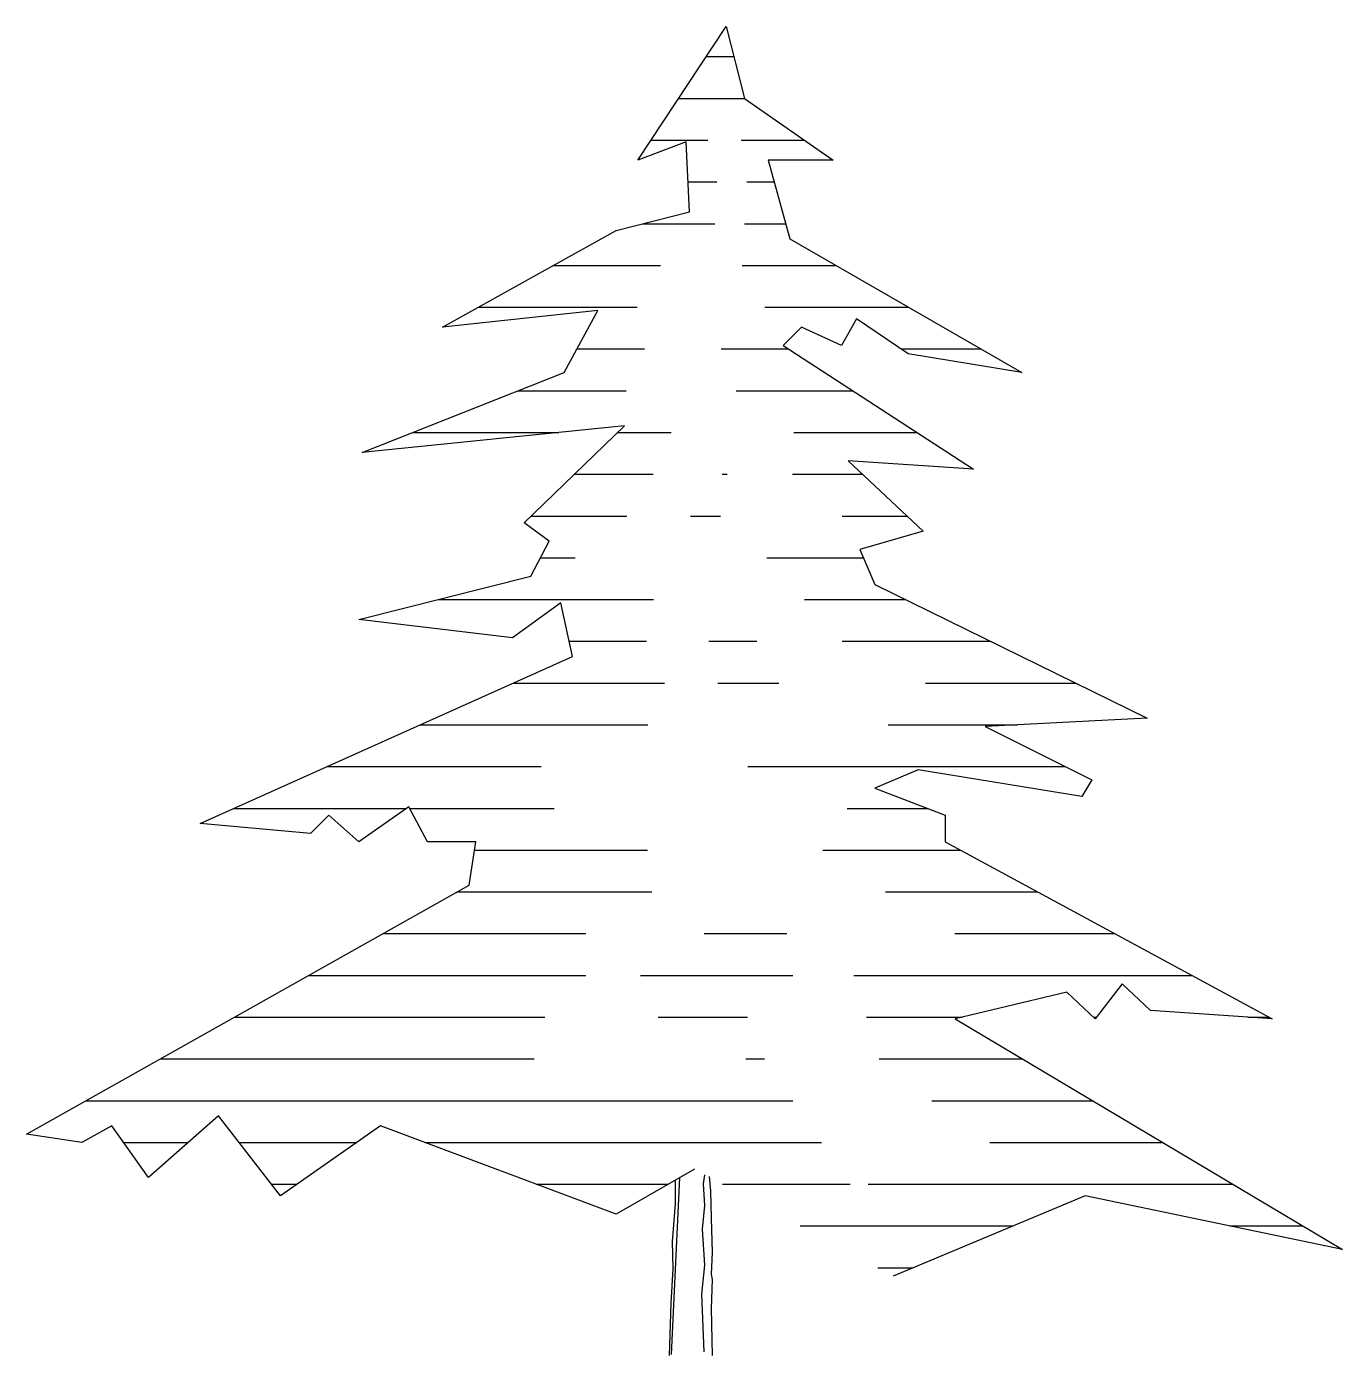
# Model space of a CAD drawing. Extents: x -419 to 408, y 0 to 835.
import ezdxf

# ---------------------------------------------------------------- set-up
doc = ezdxf.new("R2010")
doc.units = 0
doc.header["$LTSCALE"] = 1000
doc.header["$MEASUREMENT"] = 0
doc.layers.get('0').update_dxf_attribs({"linetype": 'CONTINUOUS'})

# ---------------------------------------------------------------- blocks, each defined once
blk = doc.blocks.new('*X3')
for p, q in [((57306.2, 47250), (57336.2, 47250)), ((57115.2, 47000), (57296.2, 47000))]:
    blk.add_line(p, q)
blk = doc.blocks.new('*X2')
for p, q in [((57224.9, 46250), (57512.7, 46250)), ((57280, 46000), (57644.7, 46000))]:
    blk.add_line(p, q)
blk = doc.blocks.new('*X1')
for p, q in [((57198.4, 44500), (57693.3, 44500)), ((56817.1, 44250), (57728, 44250)), ((56921.3, 44000), (57456.8, 44000))]:
    blk.add_line(p, q)
blk = doc.blocks.new('*X0')
for p, q in [((57210.7, 49750), (57376, 49750)), ((57045.1, 49500), (57440, 49500)), ((56879.5, 49250), (57220.6, 49250)), ((57419.5, 49250), (57798.1, 49250)), ((57101.4, 49000), (57273.7, 49000)), ((57454.1, 49000), (57616, 49000)), ((56830, 48750), (57260.7, 48750)), ((57439.2, 48750), (57685.1, 48750)), ((56293.4, 48500), (56935.9, 48500)), ((57424.3, 48500), (57988, 48500)), ((55845.2, 48250), (56796.6, 48250)), ((57561.9, 48250), (58422.4, 48250)), ((56435.7, 48000), (56841.4, 48000)), ((57300.1, 48000), (57700.8, 48000)), ((58375.7, 48000), (58856.8, 48000)), ((56082.7, 47750), (56730.7, 47750)), ((57389.5, 47750), (58085.9, 47750)), ((55452.5, 47500), (56327.5, 47500)), ((56678.6, 47500), (57000.8, 47500)), ((57734, 47500), (58471.1, 47500)), ((56420, 47250), (56891.6, 47250)), ((57726.9, 47250), (58145.7, 47250)), ((56161.4, 47000), (56735.4, 47000)), ((58024.5, 47000), (58413.6, 47000)), ((56217.6, 46750), (56425.5, 46750)), ((57573.6, 46750), (58151.4, 46750)), ((55605.4, 46500), (56893.5, 46500)), ((57799.3, 46500), (58403.4, 46500)), ((56390.3, 46250), (56853.2, 46250)), ((58025, 46250), (58912.8, 46250)), ((56053.2, 46000), (56960, 46000)), ((58523.3, 46000), (59422.1, 46000)), ((55495.7, 45750), (56860.4, 45750)), ((58300, 45750), (59074, 45750)), ((54938.2, 45500), (56221.1, 45500)), ((57458.6, 45500), (59360, 45500)), ((54380.7, 45250), (55415.7, 45250)), ((55435.2, 45250), (56298.9, 45250)), ((58053.6, 45250), (58535, 45250)), ((55822.3, 45000), (56858.8, 45000)), ((57907.7, 45000), (58732.5, 45000)), ((55718.9, 44750), (56884.1, 44750)), ((58282.8, 44750), (59194.7, 44750)), ((55274.2, 44500), (56488.4, 44500)), ((58699.5, 44500), (59657, 44500)), ((54829.6, 44250), (56488.4, 44250)), ((58094.8, 44250), (60119.2, 44250)), ((54385, 44000), (56244.3, 44000)), ((58170.5, 44000), (58741.9, 44000)), ((59529.4, 44000), (59547.6, 44000)), ((60454, 44000), (60581.5, 44000)), ((53940.3, 43750), (56180.6, 43750)), ((57447.3, 43750), (57558.2, 43750)), ((58246.3, 43750), (59103.5, 43750)), ((53495.7, 43500), (57729.4, 43500)), ((58562, 43500), (59523.8, 43500)), ((53721, 43250), (54108.4, 43250)), ((54413.3, 43250), (55117.1, 43250)), ((55526, 43250), (57900.5, 43250)), ((58909.2, 43250), (59944.1, 43250)), ((54606, 43000), (54760, 43000)), ((56191.1, 43000), (56983.3, 43000)), ((57307.3, 43000), (58071.6, 43000)), ((58179.8, 43000), (60364.3, 43000)), ((57772.2, 42750), (59048.7, 42750)), ((60346.3, 42750), (60784.6, 42750)), ((58237, 42500), (58449.8, 42500))]:
    blk.add_line(p, q)

msp = doc.modelspace()

# ---------------------------------------------------------------- linework, layer by layer
at = {"color": 0, "linetype": 'ByBlock'}
for p, q in [((-34.83, 751.47), (20.82, 835.47)), ((20.82, 835.47), (32.37, 790.32)), ((32.37, 790.32), (88.02, 751.47)), ((-4.38, 763.02), (-34.83, 751.47)), ((-2.28, 718.92), (-4.38, 763.02)), ((88.02, 751.47), (47.07, 751.47)), ((47.07, 751.47), (60.72, 702.12)), ((-48.48, 707.37), (-2.28, 718.92)), ((-157.68, 646.47), (-48.48, 707.37)), ((60.72, 702.12), (206.67, 618.12)), ((-60.03, 656.97), (-157.68, 646.47)), ((-81.03, 618.12), (-60.03, 656.97)), ((102.72, 651.72), (93.27, 634.92)), ((135.27, 629.67), (102.72, 651.72)), ((68.07, 646.47), (56.52, 634.92)), ((93.27, 634.92), (68.07, 646.47)), ((56.52, 634.92), (176.22, 557.22)), ((206.67, 618.12), (135.27, 629.67)), ((-208.08, 567.72), (-81.03, 618.12)), ((-43.23, 584.52), (-208.08, 567.72)), ((-106.23, 523.62), (-43.23, 584.52)), ((176.22, 557.22), (97.47, 562.47)), ((97.47, 562.47), (144.72, 518.37)), ((-90.48, 512.07), (-106.23, 523.62)), ((144.72, 518.37), (104.82, 506.82)), ((-102.03, 490.02), (-90.48, 512.07)), ((104.82, 506.82), (114.27, 484.77)), ((-210.18, 462.72), (-102.03, 490.02)), ((114.27, 484.77), (285.42, 400.77)), ((-83.13, 473.22), (-113.58, 451.17)), ((-75.78, 439.62), (-83.13, 473.22)), ((-113.58, 451.17), (-210.18, 462.72)), ((-309.93, 334.62), (-75.78, 439.62)), ((285.42, 400.77), (183.57, 395.52)), ((183.57, 395.52), (250.77, 361.92)), ((141.57, 368.22), (114.27, 356.67)), ((244.47, 351.42), (141.57, 368.22)), ((250.77, 361.92), (244.47, 351.42)), ((114.27, 356.67), (158.37, 339.87)), ((-178.68, 345.12), (-210.18, 323.07)), ((-167.13, 323.07), (-178.68, 345.12)), ((-240.63, 328.32), (-309.93, 334.62)), ((-229.08, 339.87), (-240.63, 328.32)), ((-210.18, 323.07), (-229.08, 339.87)), ((158.37, 339.87), (158.37, 323.07)), ((-136.68, 323.07), (-167.13, 323.07)), ((-140.88, 295.77), (-136.68, 323.07)), ((158.37, 323.07), (364.17, 211.77)), ((-419.13, 139.32), (-140.88, 295.77)), ((235.02, 228.57), (164.67, 211.77)), ((252.87, 211.77), (235.02, 228.57)), ((269.67, 233.82), (252.87, 211.77)), ((287.52, 217.02), (269.67, 233.82)), ((164.67, 211.77), (408.27, 66.87)), ((364.17, 211.77), (287.52, 217.02)), ((-298.38, 150.87), (-342.48, 112.02)), ((-259.53, 100.47), (-298.38, 150.87)), ((-365.58, 144.57), (-384.48, 134.07)), ((-342.48, 112.02), (-365.58, 144.57)), ((-196.53, 144.57), (-259.53, 100.47)), ((-48.48, 88.92), (-196.53, 144.57)), ((-384.48, 134.07), (-419.13, 139.32)), ((0.87, 117.27), (-48.48, 88.92)), ((-8.58, 112.02), (-13.83, 0.72)), ((-11.08, 105.77), (-11.08, 110.31)), ((6.42, 108.04), (7.37, 113.71)), ((11.15, 103.5), (10.21, 112.58)), ((-11.08, 95.55), (-11.08, 105.77)), ((7.37, 94.42), (6.42, 108.04)), ((11.62, 86.47), (11.15, 103.5)), ((246.57, 100.47), (125.82, 50.07)), ((408.27, 66.87), (246.57, 100.47)), ((-12.97, 71.71), (-11.08, 95.55)), ((5.95, 79.66), (7.37, 94.42)), ((12.1, 64.9), (11.62, 86.47)), ((7.37, 56.96), (5.95, 79.66)), ((-12.5, 54.69), (-12.97, 71.71)), ((11.62, 51.28), (12.1, 64.9)), ((-13.92, 33.12), (-12.5, 54.69)), ((5.48, 38.8), (7.37, 56.96)), ((12.1, 47.88), (11.62, 51.28)), ((11.62, 29.72), (12.1, 47.88)), ((6.9, 2.47), (5.48, 38.8)), ((-14.86, 0.2), (-13.92, 33.12)), ((12.1, 0.2), (11.62, 29.72))]:
    msp.add_line(p, q, dxfattribs=at)

# ---------------------------------------------------------------- block references
at = {"color": 0, "linetype": 'ByBlock', "xscale": 0.105, "yscale": 0.105, "zscale": 0.105}
for name in ['*X0', '*X3', '*X2', '*X1']:
    msp.add_blockref(name, (-5998.83, -4407.18), dxfattribs=at)

doc.saveas('drawing.dxf')
